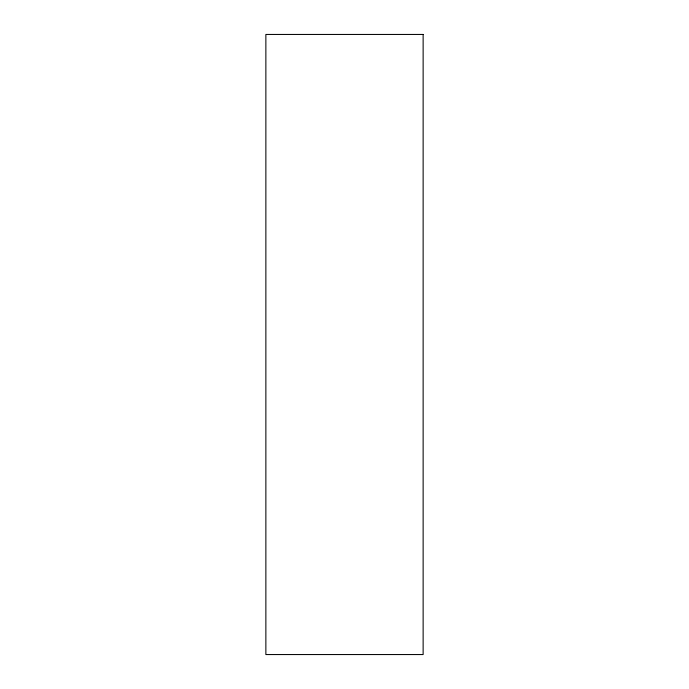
<?xml version="1.0" encoding="UTF-8"?>
<svg xmlns="http://www.w3.org/2000/svg" width="689" height="689" viewBox="0 0 689 689"><rect width="100%" height="100%" fill="white"/><g stroke="black" fill="none" stroke-linecap="round" stroke-linejoin="round"><path stroke-width="1.03" d="M423.132 34.45L265.868 34.45L265.868 654.55L423.132 654.55L423.132 34.45"/></g></svg>
